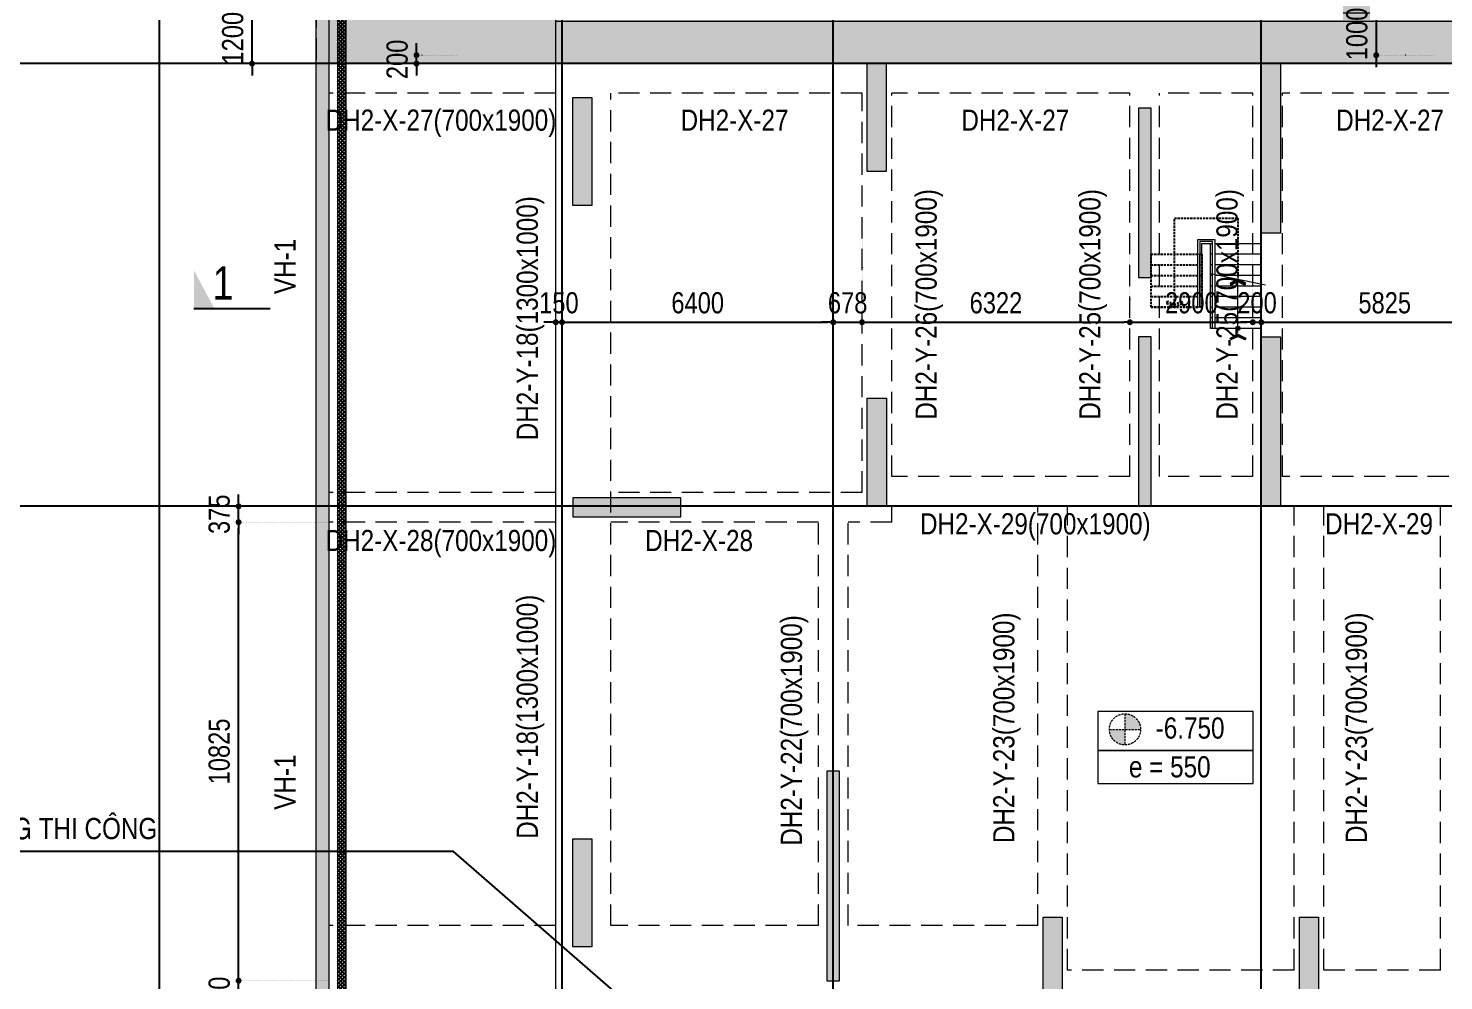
# Model space of a CAD drawing. Header units: millimetres. Extents: x 2356525 to 2927188, y -665534 to -417818.
# Drawn here: x 2727843 to 2761243, y -608931 to -586447 of the extents above; entities that cross this region are included whole.
import ezdxf
from ezdxf.enums import TextEntityAlignment as Align

# ---------------------------------------------------------------- set-up
doc = ezdxf.new("R2010")
doc.units = ezdxf.units.MM
doc.header["$LTSCALE"] = 200
doc.header["$MEASUREMENT"] = 0
for name, pattern in [('$0$CHG_XX_Damsan_Ham 2$0$HIDDEN', [0.375, 0.25, -0.125]), ('$0$HIDDEN', [0.375, 0.25, -0.125]), ('$1$HIDDEN', [0.375, 0.25, -0.125]), ('CHG_XX_Cot_Ham 2$0$MB_Luoi truc$0$HTT Hidden 21', [3, 2, -1]), ('CHG_XX_Damsan_Ham 2$0$CHG_XX_Damsan_Ham 2$0$HIDDEN', [0.375, 0.25, -0.125]), ('CHG_XX_Damsan_Ham 2$0$MB Ham 2$0$HIDDEN', [0.375, 0.25, -0.125]), ('CHG_XX_Luoi truc$0$MB_Luoi truc$0$Center101', [13, 10, -1, 1, -1]), ('DOT2', [0.125, 0, -0.125])]:
    doc.linetypes.add(name, pattern=pattern)
doc.layers.get('0').update_dxf_attribs({"lineweight": 9})
doc.layers.get('Defpoints').update_dxf_attribs({"color": 10, "lineweight": 0})
for name, color, linetype, lineweight in [("$0$'S_General_Hidden_1 Thin", 1, '$0$HIDDEN', 18), ('$0$CHG_XX_Damsan_Ham 2$0$DBAO', 3, 'Continuous', 13), ('$0$CHG_XX_Damsan_Ham 2$0$DMo', 9, '$0$CHG_XX_Damsan_Ham 2$0$HIDDEN', 9), ('$0$CHG_XX_Damsan_Ham 2$0$Start net bao', 3, 'Continuous', 18), ('$0$CHG_XX_Damsan_Ham 2$0$TTP-TEXT', 30, 'Continuous', 5), ("$1$'S_General_Hidden_1 Thin", 1, '$1$HIDDEN', 18), ('CHG_XX_Cot_Ham 2$0$NS-Pier-H2', 150, 'Continuous', 13), ('CHG_XX_Cot_Ham 2$0$NS-Pier-H2 @ 1', 150, 'Continuous', 13), ('CHG_XX_Cot_Ham 2$0$NS-Pier-H2 @ 150', 150, 'Continuous', 13), ("CHG_XX_Damsan_Ham 2$0$CHG_XX_Damsan_Ham 2$0$'S_General_Hidden_1 Thin", 1, 'CHG_XX_Damsan_Ham 2$0$CHG_XX_Damsan_Ham 2$0$HIDDEN', 18), ('CHG_XX_Damsan_Ham 2$0$CHG_XX_Damsan_Ham 2$0$CHG_XX_Damsan_Ham 2$0$Start net bao', 3, 'Continuous', 18), ('CHG_XX_Damsan_Ham 2$0$CHG_XX_Damsan_Ham 2$0$DBAO', 3, 'Continuous', 13), ('CHG_XX_Damsan_Ham 2$0$CHG_XX_Damsan_Ham 2$0$DTE-MEP-H-SLAB TEXT', 3, 'Continuous', 0), ('CHG_XX_Damsan_Ham 2$0$CHG_XX_Damsan_Ham 2$0$mach ngung thi cong', 6, 'Continuous', 13), ('CHG_XX_Damsan_Ham 2$0$CHG_XX_Damsan_Ham 2$0$Start hatch @ 1', 8, 'Continuous', 25), ('CHG_XX_Damsan_Ham 2$0$CHG_XX_Damsan_Ham 2$0$Start net bao', 3, 'Continuous', 18), ('CHG_XX_Damsan_Ham 2$0$HATCH', 57, 'Continuous', 9), ('CHG_XX_Damsan_Ham 2$0$mach ngung thi cong', 6, 'Continuous', 13), ('CHG_XX_Damsan_Ham 2$0$tam cap ram', 8, 'Continuous', 5), ('DBAO', 90, 'Continuous', 13), ('STICK', 1, 'Continuous', 9), ('TEXT P X', 1, 'Continuous', 9), ('TEXT P Y', 2, 'Continuous', 15)]:
    doc.layers.add(name, color=color, linetype=linetype, lineweight=lineweight)
for name, color, linetype in [('8', 8, 'Continuous'), ('CBC-S BEAM', 2, 'Continuous'), ('CBC-S TEXT 3.5', 10, 'Continuous'), ('CHG_XX_Cot_Ham 2$0$mb_cot tang 1-3$0$Concrete Line', 6, 'Continuous'), ("CHG_XX_Damsan_Ham 2$0$CHG_XX_Damsan_Ham 2$0$'S_General_Hatch_8", 8, 'Continuous'), ('CHG_XX_Damsan_Ham 2$0$MB Ham 2$0$Staircase', 30, 'Continuous'), ('CHG_XX_Luoi truc$0$Grid', 34, 'Continuous'), ('CHG_XX_Luoi truc$0$Grid Line', 251, 'CHG_XX_Luoi truc$0$MB_Luoi truc$0$Center101'), ('dim', 1, 'Continuous'), ('S-Notes', 2, 'Continuous')]:
    doc.layers.add(name, color=color, linetype=linetype)
doc.styles.add('$0$CHG_XX_Damsan_Ham 2$0$TTP-HelCon', font='')
doc.styles.add('CBC-DIM', font='arial.ttf', dxfattribs={"width": 0.8})
doc.styles.add('CHG_XX_Luoi truc$0$MB_Luoi truc$0$Grid A-F$0$VNI-HelveCB', font='')
doc.styles.add('MB_Luoi truc$0$Arial_C', font='arial.ttf', dxfattribs={"width": 0.8})
doc.styles.add('TTP-HelCon', font='')
doc.styles.get('$0$CHG_XX_Damsan_Ham 2$0$TTP-HelCon').set_extended_font_data('VNI-Helve-Condense')
doc.styles.get('CHG_XX_Luoi truc$0$MB_Luoi truc$0$Grid A-F$0$VNI-HelveCB').set_extended_font_data('VNI-Helve-Condense', bold=True)
doc.styles.get('TTP-HelCon').set_extended_font_data('VNI-Helve-Condense')
doc.dimstyles.new('200', dxfattribs={"dimscale": 200, "dimtxt": 2.5, "dimasz": 0.7, "dimexe": 0.0003, "dimexo": 0, "dimgap": 1, "dimtad": 1, "dimdec": 0, "dimzin": 12, "dimdsep": 46, "dimtxsty": 'MB_Luoi truc$0$Arial_C', "dimblk": 'MB_Luoi truc$0$_Dot', "dimcen": 0.5, "dimclrd": 256, "dimclre": 8, "dimclrt": 1, "dimadec": 0, "dimazin": 0, "dimtfac": 1, "dimtdec": 0, "dimtix": 1, "dimtmove": 2, "dimatfit": 3, "dimldrblk": 'MB_Luoi truc$0$HTT Arrow 30', "dimfxl": 1, "dimtolj": 1, "dimtzin": 0, "dimlwe": -1, "dimarcsym": 0})
doc.dimstyles.new('TTP-100', dxfattribs={"dimscale": 100, "dimtxt": 2.5, "dimasz": 1, "dimexe": 1, "dimexo": 0, "dimgap": 0.09, "dimtad": 0, "dimdec": 4, "dimrnd": 1, "dimdsep": 46, "dimtxsty": 'TTP-HelCon', "dimblk": 'Stick', "dimcen": 0.09, "dimdle": 1.5, "dimclrd": 256, "dimclre": 256, "dimclrt": 7, "dimadec": 0, "dimazin": 0, "dimtfac": 1, "dimtdec": 4, "dimtix": 1, "dimtmove": 0, "dimatfit": 3, "dimfxl": 1, "dimtvp": 1, "dimtolj": 1, "dimtzin": 0, "dimlwd": -1, "dimlwe": -1, "dimarcsym": 1})

# ---------------------------------------------------------------- blocks, each defined once
blk = doc.blocks.new('bubtail')
at = {"color": 2, "linetype": 'Continuous'}
for q in [(-10, 0), (-2.68, 0)]:
    blk.add_line((0, 0), q, dxfattribs=at)
blk.add_solid([(0, 0), (0, -5.03), (-2.68, 0)], dxfattribs=at)
blk = doc.blocks.new('CAT')
at = {"layer": 'S-Notes', "color": 2, "linetype": 'Continuous', "ltscale": 200, "xscale": 16, "yscale": 16, "zscale": 16, "rotation": 180}
blk.add_blockref('bubtail', (1917043.7, -792608.2), dxfattribs=at)
at = {"layer": 'CBC-S TEXT 3.5', "style": 'CBC-DIM', "width": 0.8}
blk.add_attdef('1', (1917092.6, -792591.3), '', height=70, dxfattribs=at)
blk = doc.blocks.new('Stick')
at = {"layer": 'STICK'}
h = blk.add_hatch(color=256, dxfattribs=at)
edge = h.paths.add_edge_path()
edge.add_line((0.3, 0.5), (-0.5, -0.3))
edge.add_arc((-0.4, -0.4), 0.141, 135, 315)
edge.add_line((-0.3, -0.5), (0.5, 0.3))
edge.add_arc((0.4, 0.4), 0.141, 315, 495)
blk.add_line((1, 0), (-1, 0), dxfattribs=at)
blk.add_lwpolyline([(0.3, 0.5), (-0.5, -0.3, 1), (-0.3, -0.5), (0.5, 0.3, 1), (0.3, 0.5, 1)], format="xyb", dxfattribs=at)
blk = doc.blocks.new('*U864')
at = {"layer": 'CHG_XX_Cot_Ham 2$0$NS-Pier-H2 @ 1'}
h = blk.add_hatch(color=256, dxfattribs=at)
h.dxf.hatch_style = 1
h.paths.add_polyline_path([(450, 0), (0, 0), (0, -2550), (450, -2550)])
at = {"layer": 'CHG_XX_Cot_Ham 2$0$NS-Pier-H2 @ 150'}
h = blk.add_hatch(color=256, dxfattribs=at)
h.dxf.hatch_style = 1
h.paths.add_polyline_path([(450, 0), (0, 0), (0, -2550), (450, -2550)])
blk = doc.blocks.new('CHG_XX_Cot_Ham 2$0$Block A_C450x2250')
at = {"layer": 'CHG_XX_Cot_Ham 2$0$NS-Pier-H2'}
blk.add_lwpolyline([(450, -2550), (0, -2550), (0, 0), (450, 0)], close=True, dxfattribs=at)
blk.add_blockref('*U864', (0, 0), dxfattribs=at)
blk = doc.blocks.new('CHG_XX_Cot_Ham 2$0$Block A_C4950x300')
at = {"layer": 'CHG_XX_Cot_Ham 2$0$NS-Pier-H2'}
h = blk.add_hatch(color=256, dxfattribs=at)
h.dxf.hatch_style = 1
h.paths.add_polyline_path([(4950, -300), (4950, 0), (0, 0), (0, -300)])
blk.add_lwpolyline([(4950, -300), (4950, 0), (0, 0), (0, -300)], close=True, dxfattribs=at)
blk = doc.blocks.new('CHG_XX_Cot_Ham 2$0$300x9400')
at = {"layer": 'CHG_XX_Cot_Ham 2$0$NS-Pier-H2'}
h = blk.add_hatch(color=5, dxfattribs=at)
h.dxf.hatch_style = 1
h.paths.add_polyline_path([(0, -4000), (300, -4000), (300, 0), (0, 0)])
h.paths.add_polyline_path([(300, -5400), (0, -5400), (0, -9400), (300, -9400)])
for points in [[(300, 0), (0, 0), (0, -4000), (300, -4000)], [(300, -5400), (0, -5400), (0, -9400), (300, -9400)]]:
    blk.add_lwpolyline(points, close=True, dxfattribs=at)
blk = doc.blocks.new('CHG_XX_Cot_Ham 2$0$Block A_C10450x300')
at = {"layer": 'CHG_XX_Cot_Ham 2$0$NS-Pier-H2'}
h = blk.add_hatch(color=256, dxfattribs=at)
h.dxf.hatch_style = 1
h.paths.add_polyline_path([(6450, 0), (6450, -450), (10450, -450), (10450, 0)])
h.paths.add_polyline_path([(4000, -450), (4000, 0), (0, 0), (0, -450)])
for points in [[(0, 0), (4000, 0), (4000, -450), (0, -450)], [(6450, 0), (10450, 0), (10450, -450), (6450, -450)]]:
    blk.add_lwpolyline(points, close=True, dxfattribs=at)
blk = doc.blocks.new('*U835')
at = {"layer": 'CHG_XX_Luoi truc$0$Grid Line'}
blk.add_line((0, 0), (0, 608), dxfattribs=at)
at = {"layer": 'CHG_XX_Luoi truc$0$Grid', "lineweight": -2, "style": 'CHG_XX_Luoi truc$0$MB_Luoi truc$0$Grid A-F$0$VNI-HelveCB'}
for tag, p in [('GRIDSUB', (0, 617)), ('GRID', (0, -9))]:
    blk.add_attdef(tag, text='', height=5, dxfattribs=at).set_placement(p, align=Align.MIDDLE)
blk = doc.blocks.new('*U837')
at = {"layer": 'CHG_XX_Luoi truc$0$Grid Line'}
blk.add_line((0, 0), (0, 438), dxfattribs=at)
at = {"layer": 'CHG_XX_Luoi truc$0$Grid', "lineweight": -2, "style": 'CHG_XX_Luoi truc$0$MB_Luoi truc$0$Grid A-F$0$VNI-HelveCB'}
for tag, p in [('GRIDSUB', (0, 447)), ('GRID', (0, -9))]:
    blk.add_attdef(tag, text='', height=5, dxfattribs=at).set_placement(p, align=Align.MIDDLE)
blk = doc.blocks.new('CHG_XX_Luoi truc')
at = {"layer": 'CHG_XX_Luoi truc$0$Grid', "xscale": 300, "yscale": 300, "zscale": 300}
for p in [(28650, -12747), (38150, -12747), (44550, -12747), (54650, -12747)]:
    blk.add_blockref('*U835', p, dxfattribs=at)
at = {"layer": 'CHG_XX_Luoi truc$0$Grid', "xscale": 300.0000000000013, "yscale": 300.0000000000013, "zscale": 300.0000000000013, "rotation": 90}
for p in [(110703, 22700), (110703, 12250)]:
    blk.add_blockref('*U837', p, dxfattribs=at)
blk = doc.blocks.new('CHG_XX_Cot_Ham 2')
at = {"layer": 'CHG_XX_Cot_Ham 2$0$NS-Pier-H2'}
h = blk.add_hatch(color=256, dxfattribs=at)
h.dxf.hatch_style = 1
h.paths.add_polyline_path([(99639.2, 163400), (-10900, 163400), (-10900, 85450), (-300, 85450), (-300, 84050), (32350, 84050), (32350, -9000), (103575.5, -9000), (106050, -6022), (106050, 158254.3)])
h.paths.add_polyline_path([(99533.7, 163100), (105750, 158110.4), (105750, 90450), (105650, 90450), (105750, 90450), (105750, 13850), (105750, 13722.3), (105750, -5913.6), (103434.7, -8700), (93599.8, -8700), (93299.8, -8700), (32650, -8700), (32650, 84350), (0, 84350), (0, 85750), (-10600, 85750), (-10600, 163100), (93600, 163100)], flags=16)
for p, q in [((32650, -8700), (32650, 84350)), ((32350, -9000), (32350, 84050))]:
    blk.add_line(p, q, dxfattribs=at)
at = {"layer": 'CHG_XX_Cot_Ham 2$0$NS-Pier-H2', "linetype": 'CHG_XX_Cot_Ham 2$0$MB_Luoi truc$0$HTT Hidden 21'}
blk.add_lwpolyline([(99639.2, 163400), (106050, 158254.3), (106050, -6022), (103575.5, -9000), (32350, -9000), (32350, 84050), (-300, 84050), (-300, 85450), (-10900, 85450), (-10900, 163400)], close=True, dxfattribs=at)
at = {"layer": 'CHG_XX_Cot_Ham 2$0$mb_cot tang 1-3$0$Concrete Line'}
blk.add_blockref('CHG_XX_Cot_Ham 2$0$300x9400', (51750, 21650), dxfattribs=at)
at = {"layer": 'CHG_XX_Cot_Ham 2$0$NS-Pier-H2'}
for name, p in [('CHG_XX_Luoi truc', (0, 0)), ('CHG_XX_Cot_Ham 2$0$Block A_C450x2250', (45350, 22700)), ('CHG_XX_Cot_Ham 2$0$Block A_C450x2250', (38400, 21900)), ('CHG_XX_Cot_Ham 2$0$Block A_C450x2250', (45352.5, 14800)), ('CHG_XX_Cot_Ham 2$0$Block A_C450x2250', (38400, 4400)), ('CHG_XX_Cot_Ham 2$0$Block A_C450x2250', (49500, 2550)), ('CHG_XX_Cot_Ham 2$0$Block A_C450x2250', (55550, 2550))]:
    blk.add_blockref(name, p, dxfattribs=at)
at = {"layer": 'CHG_XX_Cot_Ham 2$0$NS-Pier-H2', "rotation": 90}
for name, p in [('CHG_XX_Cot_Ham 2$0$Block A_C10450x300', (54650, 12250)), ('CHG_XX_Cot_Ham 2$0$Block A_C4950x300', (44400, 1050))]:
    blk.add_blockref(name, p, dxfattribs=at)
at = {"layer": 'CHG_XX_Cot_Ham 2$0$NS-Pier-H2', "xscale": -1, "rotation": 90}
blk.add_blockref('CHG_XX_Cot_Ham 2$0$Block A_C450x2250', (38400, 12450), dxfattribs=at)
blk = doc.blocks.new('$0$CHG_XX_Damsan_Ham 2$0$KHS')
at = {"layer": '$0$CHG_XX_Damsan_Ham 2$0$DMo'}
h = blk.add_hatch(color=256, dxfattribs=at)
h.dxf.hatch_style = 1
h.paths.add_polyline_path([(1018, -704, 0.414214), (650, -335), (650, -704)])
h.paths.add_polyline_path([(650, -1072), (650, -704), (281, -704, 0.414214)])
at = {"layer": '$0$CHG_XX_Damsan_Ham 2$0$DBAO'}
for points in [[(10, -284), (10, -1200), (3676, -1200), (3676, -284)], [(10, -1200), (10, -1985), (3676, -1985), (3676, -1200)]]:
    blk.add_lwpolyline(points, close=True, dxfattribs=at)
at = {"layer": '$0$CHG_XX_Damsan_Ham 2$0$DMo'}
for p, q in [((650, -335), (650, -1072)), ((281, -704), (1018, -704))]:
    blk.add_line(p, q, dxfattribs=at)
blk.add_circle((650, -704), 368, dxfattribs=at)
at = {"layer": '$0$CHG_XX_Damsan_Ham 2$0$TTP-TEXT', "style": '$0$CHG_XX_Damsan_Ham 2$0$TTP-HelCon'}
for s, p in [(' -6.750', (1216, -923)), ('e = 550', (743, -1839))]:
    blk.add_text(s, height=500, dxfattribs=at).set_placement(p)
blk = doc.blocks.new('MB_Luoi truc$0$_Dot')
at = {"color": 0, "linetype": 'ByBlock', "lineweight": -2}
blk.add_line((-0.5, 0), (-1, 0), dxfattribs=at)
at = {"color": 0, "linetype": 'ByBlock', "const_width": 0.5}
blk.add_lwpolyline([(-0.25, 0, 1), (0.25, 0, 1)], format="xyb", close=True, dxfattribs=at)
blk = doc.blocks.new('*D105')
at = {"layer": 'Defpoints', "color": 0, "transparency": 16777216}
for p in [(2732805, -608931), (2734939, -608931), (2734639, -609981)]:
    blk.add_point(p, dxfattribs=at)
at = {"layer": 'dim', "lineweight": -2, "transparency": 16777216}
for p, q in [((2732805, -608791), (2732805, -608651)), ((2732805, -609981), (2732805, -608931)), ((2732805, -610121), (2732805, -610261))]:
    blk.add_line(p, q, dxfattribs=at)
at = {"layer": 'dim', "color": 8, "linetype": 'DOT2', "transparency": 16777216}
for p, q in [((2734939, -608931), (2732805, -608931)), ((2734639, -609981), (2732805, -609981))]:
    blk.add_line(p, q, dxfattribs=at)
at = {"layer": 'dim', "lineweight": -2, "transparency": 16777216, "xscale": 140, "yscale": 140, "zscale": 140}
for p, rotation in [((2732805, -608931), 270), ((2732805, -609981), 90)]:
    blk.add_blockref('MB_Luoi truc$0$_Dot', p, dxfattribs=dict(at, rotation=rotation))
at = {"layer": 'dim', "color": 1, "transparency": 16777216, "insert": (2732350, -609456), "char_height": 500, "attachment_point": 5, "rotation": 90, "style": 'MB_Luoi truc$0$Arial_C'}
blk.add_mtext('\\A1;1050', dxfattribs=at)
blk = doc.blocks.new('MB_Luoi truc$0$HTT Arrow 30')
blk.add_hatch(color=256).paths.add_polyline_path([(-2.5, 0.375), (-2.5, -0.375), (0, 0)])
at = {"color": 0, "linetype": 'ByBlock', "lineweight": -2}
for p, q in [((0, 0), (-2.5, 0.375)), ((-2.5, -0.375), (-2.5, 0.375)), ((0, 0), (-2.5, -0.375))]:
    blk.add_line(p, q, dxfattribs=at)
blk = doc.blocks.new('*D147')
at = {"layer": 'Defpoints', "color": 0, "transparency": 16777216}
for p in [(2740290, -591722), (2740439, -591722), (2740439, -593386)]:
    blk.add_point(p, dxfattribs=at)
at = {"layer": 'dim', "color": 8, "linetype": 'DOT2', "transparency": 16777216}
for p, q in [((2740290, -591722), (2740290, -593386)), ((2740439, -591722), (2740439, -593386))]:
    blk.add_line(p, q, dxfattribs=at)
at = {"layer": 'dim', "lineweight": -2, "transparency": 16777216}
for p, q in [((2740150, -593386), (2740010, -593386)), ((2740290, -593386), (2740439, -593386)), ((2740579, -593386), (2740719, -593386))]:
    blk.add_line(p, q, dxfattribs=at)
at = {"layer": 'dim', "lineweight": -2, "transparency": 16777216, "xscale": 140, "yscale": 140, "zscale": 140}
blk.add_blockref('MB_Luoi truc$0$_Dot', (2740290, -593386), dxfattribs=at)
at = {"layer": 'dim', "lineweight": -2, "transparency": 16777216, "xscale": 140, "yscale": 140, "zscale": 140, "rotation": 180}
blk.add_blockref('MB_Luoi truc$0$_Dot', (2740439, -593386), dxfattribs=at)
at = {"layer": 'dim', "color": 1, "transparency": 16777216, "insert": (2740364, -592930), "char_height": 500, "attachment_point": 5, "style": 'MB_Luoi truc$0$Arial_C'}
blk.add_mtext('\\A1;150', dxfattribs=at)
blk = doc.blocks.new('*D148')
at = {"layer": 'Defpoints', "color": 0, "transparency": 16777216}
for p in [(2746839, -591498), (2740439, -591722), (2746839, -593386)]:
    blk.add_point(p, dxfattribs=at)
at = {"layer": 'dim', "color": 8, "linetype": 'DOT2', "transparency": 16777216}
for p, q in [((2746839, -591498), (2746839, -593386)), ((2740439, -591722), (2740439, -593386))]:
    blk.add_line(p, q, dxfattribs=at)
at = {"layer": 'dim', "lineweight": -2, "transparency": 16777216}
blk.add_line((2740579, -593386), (2746699, -593386), dxfattribs=at)
at = {"layer": 'dim', "lineweight": -2, "transparency": 16777216, "xscale": 140, "yscale": 140, "zscale": 140, "rotation": 180}
blk.add_blockref('MB_Luoi truc$0$_Dot', (2740439, -593386), dxfattribs=at)
at = {"layer": 'dim', "lineweight": -2, "transparency": 16777216, "xscale": 140, "yscale": 140, "zscale": 140}
blk.add_blockref('MB_Luoi truc$0$_Dot', (2746839, -593386), dxfattribs=at)
at = {"layer": 'dim', "color": 1, "transparency": 16777216, "insert": (2743639, -592930), "char_height": 500, "attachment_point": 5, "style": 'MB_Luoi truc$0$Arial_C'}
blk.add_mtext('\\A1;6400', dxfattribs=at)
blk = doc.blocks.new('*D149')
at = {"layer": 'Defpoints', "color": 0, "transparency": 16777216}
for p in [(2746839, -591498), (2747517, -591345), (2747517, -593386)]:
    blk.add_point(p, dxfattribs=at)
at = {"layer": 'dim', "color": 8, "linetype": 'DOT2', "transparency": 16777216}
for p, q in [((2746839, -591498), (2746839, -593386)), ((2747517, -591345), (2747517, -593386))]:
    blk.add_line(p, q, dxfattribs=at)
at = {"layer": 'dim', "lineweight": -2, "transparency": 16777216}
for p, q in [((2746699, -593386), (2746559, -593386)), ((2746839, -593386), (2747517, -593386)), ((2747657, -593386), (2747797, -593386))]:
    blk.add_line(p, q, dxfattribs=at)
at = {"layer": 'dim', "lineweight": -2, "transparency": 16777216, "xscale": 140, "yscale": 140, "zscale": 140}
blk.add_blockref('MB_Luoi truc$0$_Dot', (2746839, -593386), dxfattribs=at)
at = {"layer": 'dim', "lineweight": -2, "transparency": 16777216, "xscale": 140, "yscale": 140, "zscale": 140, "rotation": 180}
blk.add_blockref('MB_Luoi truc$0$_Dot', (2747517, -593386), dxfattribs=at)
at = {"layer": 'dim', "color": 1, "transparency": 16777216, "insert": (2747178, -592930), "char_height": 500, "attachment_point": 5, "style": 'MB_Luoi truc$0$Arial_C'}
blk.add_mtext('\\A1;678', dxfattribs=at)
blk = doc.blocks.new('*D150')
at = {"layer": 'Defpoints', "color": 0, "transparency": 16777216}
for p in [(2747517, -591345), (2753839, -591498), (2753839, -593386)]:
    blk.add_point(p, dxfattribs=at)
at = {"layer": 'dim', "color": 8, "linetype": 'DOT2', "transparency": 16777216}
for p, q in [((2747517, -591345), (2747517, -593386)), ((2753839, -591498), (2753839, -593386))]:
    blk.add_line(p, q, dxfattribs=at)
at = {"layer": 'dim', "lineweight": -2, "transparency": 16777216}
blk.add_line((2747657, -593386), (2753699, -593386), dxfattribs=at)
at = {"layer": 'dim', "lineweight": -2, "transparency": 16777216, "xscale": 140, "yscale": 140, "zscale": 140, "rotation": 180}
blk.add_blockref('MB_Luoi truc$0$_Dot', (2747517, -593386), dxfattribs=at)
at = {"layer": 'dim', "lineweight": -2, "transparency": 16777216, "xscale": 140, "yscale": 140, "zscale": 140}
blk.add_blockref('MB_Luoi truc$0$_Dot', (2753839, -593386), dxfattribs=at)
at = {"layer": 'dim', "color": 1, "transparency": 16777216, "insert": (2750678, -592930), "char_height": 500, "attachment_point": 5, "style": 'MB_Luoi truc$0$Arial_C'}
blk.add_mtext('\\A1;6322', dxfattribs=at)
blk = doc.blocks.new('*D151')
at = {"layer": 'Defpoints', "color": 0, "transparency": 16777216}
for p in [(2753839, -591498), (2756739, -591498), (2756739, -593386)]:
    blk.add_point(p, dxfattribs=at)
at = {"layer": 'dim', "color": 8, "linetype": 'DOT2', "transparency": 16777216}
for p, q in [((2753839, -591498), (2753839, -593386)), ((2756739, -591498), (2756739, -593386))]:
    blk.add_line(p, q, dxfattribs=at)
at = {"layer": 'dim', "lineweight": -2, "transparency": 16777216}
blk.add_line((2753979, -593386), (2756599, -593386), dxfattribs=at)
at = {"layer": 'dim', "lineweight": -2, "transparency": 16777216, "xscale": 140, "yscale": 140, "zscale": 140, "rotation": 180}
blk.add_blockref('MB_Luoi truc$0$_Dot', (2753839, -593386), dxfattribs=at)
at = {"layer": 'dim', "lineweight": -2, "transparency": 16777216, "xscale": 140, "yscale": 140, "zscale": 140}
blk.add_blockref('MB_Luoi truc$0$_Dot', (2756739, -593386), dxfattribs=at)
at = {"layer": 'dim', "color": 1, "transparency": 16777216, "insert": (2755289, -592930), "char_height": 500, "attachment_point": 5, "style": 'MB_Luoi truc$0$Arial_C'}
blk.add_mtext('\\A1;2900', dxfattribs=at)
blk = doc.blocks.new('*D152')
at = {"layer": 'Defpoints', "color": 0, "transparency": 16777216}
for p in [(2756739, -591498), (2756939, -591760), (2756939, -593386)]:
    blk.add_point(p, dxfattribs=at)
at = {"layer": 'dim', "color": 8, "linetype": 'DOT2', "transparency": 16777216}
for p, q in [((2756739, -591498), (2756739, -593386)), ((2756939, -591760), (2756939, -593386))]:
    blk.add_line(p, q, dxfattribs=at)
at = {"layer": 'dim', "lineweight": -2, "transparency": 16777216}
for p, q in [((2756599, -593386), (2756459, -593386)), ((2756739, -593386), (2756939, -593386)), ((2757079, -593386), (2757219, -593386))]:
    blk.add_line(p, q, dxfattribs=at)
at = {"layer": 'dim', "lineweight": -2, "transparency": 16777216, "xscale": 140, "yscale": 140, "zscale": 140}
blk.add_blockref('MB_Luoi truc$0$_Dot', (2756739, -593386), dxfattribs=at)
at = {"layer": 'dim', "lineweight": -2, "transparency": 16777216, "xscale": 140, "yscale": 140, "zscale": 140, "rotation": 180}
blk.add_blockref('MB_Luoi truc$0$_Dot', (2756939, -593386), dxfattribs=at)
at = {"layer": 'dim', "color": 1, "transparency": 16777216, "insert": (2756839, -592930), "char_height": 500, "attachment_point": 5, "style": 'MB_Luoi truc$0$Arial_C'}
blk.add_mtext('\\A1;200', dxfattribs=at)
blk = doc.blocks.new('*D153')
at = {"layer": 'Defpoints', "color": 0, "transparency": 16777216}
for p in [(2756939, -591760), (2762764, -591607), (2762764, -593386)]:
    blk.add_point(p, dxfattribs=at)
at = {"layer": 'dim', "color": 8, "linetype": 'DOT2', "transparency": 16777216}
for p, q in [((2756939, -591760), (2756939, -593386)), ((2762764, -591607), (2762764, -593386))]:
    blk.add_line(p, q, dxfattribs=at)
at = {"layer": 'dim', "lineweight": -2, "transparency": 16777216}
blk.add_line((2757079, -593386), (2762624, -593386), dxfattribs=at)
at = {"layer": 'dim', "lineweight": -2, "transparency": 16777216, "xscale": 140, "yscale": 140, "zscale": 140, "rotation": 180}
blk.add_blockref('MB_Luoi truc$0$_Dot', (2756939, -593386), dxfattribs=at)
at = {"layer": 'dim', "lineweight": -2, "transparency": 16777216, "xscale": 140, "yscale": 140, "zscale": 140}
blk.add_blockref('MB_Luoi truc$0$_Dot', (2762764, -593386), dxfattribs=at)
at = {"layer": 'dim', "color": 1, "transparency": 16777216, "insert": (2759852, -592930), "char_height": 500, "attachment_point": 5, "style": 'MB_Luoi truc$0$Arial_C'}
blk.add_mtext('\\A1;5825', dxfattribs=at)
blk = doc.blocks.new('*D340')
at = {"layer": 'Defpoints', "color": 0, "transparency": 16777216}
for p in [(2732805, -598106), (2734939, -598106), (2734939, -608931)]:
    blk.add_point(p, dxfattribs=at)
at = {"layer": 'dim', "color": 8, "linetype": 'DOT2', "transparency": 16777216}
for p, q in [((2734939, -598106), (2732805, -598106)), ((2734939, -608931), (2732805, -608931))]:
    blk.add_line(p, q, dxfattribs=at)
at = {"layer": 'dim', "lineweight": -2, "transparency": 16777216}
blk.add_line((2732805, -608791), (2732805, -598246), dxfattribs=at)
at = {"layer": 'dim', "lineweight": -2, "transparency": 16777216, "xscale": 140, "yscale": 140, "zscale": 140}
for p, rotation in [((2732805, -598106), 90), ((2732805, -608931), 270)]:
    blk.add_blockref('MB_Luoi truc$0$_Dot', p, dxfattribs=dict(at, rotation=rotation))
at = {"layer": 'dim', "color": 1, "transparency": 16777216, "insert": (2732350, -603519), "char_height": 500, "attachment_point": 5, "rotation": 90, "style": 'MB_Luoi truc$0$Arial_C'}
blk.add_mtext('\\A1;10825', dxfattribs=at)
blk = doc.blocks.new('*D341')
at = {"layer": 'Defpoints', "color": 0, "transparency": 16777216}
for p in [(2732805, -597731), (2734939, -597731), (2734939, -598106)]:
    blk.add_point(p, dxfattribs=at)
at = {"layer": 'dim', "lineweight": -2, "transparency": 16777216}
for p, q in [((2732805, -597591), (2732805, -597451)), ((2732805, -598106), (2732805, -597731)), ((2732805, -598246), (2732805, -598386))]:
    blk.add_line(p, q, dxfattribs=at)
at = {"layer": 'dim', "color": 8, "linetype": 'DOT2', "transparency": 16777216}
for p, q in [((2734939, -597731), (2732805, -597731)), ((2734939, -598106), (2732805, -598106))]:
    blk.add_line(p, q, dxfattribs=at)
at = {"layer": 'dim', "lineweight": -2, "transparency": 16777216, "xscale": 140, "yscale": 140, "zscale": 140}
for p, rotation in [((2732805, -597731), 270), ((2732805, -598106), 90)]:
    blk.add_blockref('MB_Luoi truc$0$_Dot', p, dxfattribs=dict(at, rotation=rotation))
at = {"layer": 'dim', "color": 1, "transparency": 16777216, "insert": (2732350, -597919), "char_height": 500, "attachment_point": 5, "rotation": 90, "style": 'MB_Luoi truc$0$Arial_C'}
blk.add_mtext('\\A1;375', dxfattribs=at)
blk = doc.blocks.new('*D401')
at = {"layer": 'Defpoints', "color": 0, "transparency": 16777216}
for p in [(2760882, -586081), (2759651, -587081), (2761016, -587081)]:
    blk.add_point(p, dxfattribs=at)
at = {"layer": 'dim', "lineweight": -2, "transparency": 16777216}
for p, q in [((2759651, -585941), (2759651, -585801)), ((2759651, -586081), (2759651, -587081)), ((2759651, -587221), (2759651, -587361))]:
    blk.add_line(p, q, dxfattribs=at)
at = {"layer": 'dim', "color": 8, "linetype": 'DOT2', "transparency": 16777216}
for p, q in [((2760882, -586081), (2759651, -586081)), ((2761016, -587081), (2759651, -587081))]:
    blk.add_line(p, q, dxfattribs=at)
at = {"layer": 'dim', "lineweight": -2, "transparency": 16777216, "xscale": 140, "yscale": 140, "zscale": 140}
for p, rotation in [((2759651, -586081), 270), ((2759651, -587081), 90)]:
    blk.add_blockref('MB_Luoi truc$0$_Dot', p, dxfattribs=dict(at, rotation=rotation))
at = {"layer": 'dim', "color": 1, "transparency": 16777216, "insert": (2759196, -586581), "char_height": 500, "attachment_point": 5, "rotation": 90, "style": 'MB_Luoi truc$0$Arial_C'}
blk.add_mtext('\\A1;1000', dxfattribs=at)
blk = doc.blocks.new('*D418')
at = {"layer": 'Defpoints', "color": 0, "transparency": 16777216}
for p in [(2733124, -586081), (2734939, -586081), (2734639, -587281)]:
    blk.add_point(p, dxfattribs=at)
at = {"layer": 'dim', "lineweight": -2, "transparency": 16777216}
for p, q in [((2733124, -585941), (2733124, -585801)), ((2733124, -587281), (2733124, -586081)), ((2733124, -587421), (2733124, -587561))]:
    blk.add_line(p, q, dxfattribs=at)
at = {"layer": 'dim', "color": 8, "linetype": 'DOT2', "transparency": 16777216}
for p, q in [((2734939, -586081), (2733124, -586081)), ((2734639, -587281), (2733124, -587281))]:
    blk.add_line(p, q, dxfattribs=at)
at = {"layer": 'dim', "lineweight": -2, "transparency": 16777216, "xscale": 140, "yscale": 140, "zscale": 140}
for p, rotation in [((2733124, -586081), 270), ((2733124, -587281), 90)]:
    blk.add_blockref('MB_Luoi truc$0$_Dot', p, dxfattribs=dict(at, rotation=rotation))
at = {"layer": 'dim', "color": 1, "transparency": 16777216, "insert": (2732668, -586681), "char_height": 500, "attachment_point": 5, "rotation": 90, "style": 'MB_Luoi truc$0$Arial_C'}
blk.add_mtext('\\A1;1200', dxfattribs=at)
blk = doc.blocks.new('$0$CHG_XX_Damsan_Ham 2$0$MB Ham 2$0$Arrow 60')
at = {"linetype": 'ByBlock', "lineweight": -2}
h = blk.add_hatch(color=0, dxfattribs=at)
h.paths.add_polyline_path([(1.88, 0.94), (1.65, 1.38), (0, 0.56), (-1.65, 1.38), (-1.88, 0.94), (0, 0)], flags=17)
h.paths.add_polyline_path([(1.65, 1.38), (1.88, 0.94), (0, 0), (-1.88, 0.94), (-1.65, 1.38), (0, 0.56)])
blk.add_hatch(color=0, dxfattribs=at).paths.add_polyline_path([(1.65, 1.38), (1.88, 0.94), (0, 0), (-1.88, 0.94), (-1.65, 1.38), (0, 0.56)])
at = {"color": 0, "linetype": 'ByBlock', "lineweight": -2}
blk.add_lwpolyline([(1.65, 1.38), (1.88, 0.94), (0, 0), (-1.88, 0.94), (-1.65, 1.38), (0, 0.56)], close=True, dxfattribs=at)
blk = doc.blocks.new('*D468')
at = {"layer": 'Defpoints', "color": 0, "transparency": 16777216}
for p in [(2737004, -587081), (2737962, -587081), (2737962, -587281)]:
    blk.add_point(p, dxfattribs=at)
at = {"layer": 'dim', "lineweight": -2, "transparency": 16777216}
for p, q in [((2737004, -586941), (2737004, -586801)), ((2737004, -587281), (2737004, -587081)), ((2737004, -587421), (2737004, -587561))]:
    blk.add_line(p, q, dxfattribs=at)
at = {"layer": 'dim', "color": 8, "linetype": 'DOT2', "transparency": 16777216}
for p, q in [((2737962, -587081), (2737004, -587081)), ((2737962, -587281), (2737004, -587281))]:
    blk.add_line(p, q, dxfattribs=at)
at = {"layer": 'dim', "lineweight": -2, "transparency": 16777216, "xscale": 140, "yscale": 140, "zscale": 140}
for p, rotation in [((2737004, -587081), 270), ((2737004, -587281), 90)]:
    blk.add_blockref('MB_Luoi truc$0$_Dot', p, dxfattribs=dict(at, rotation=rotation))
at = {"layer": 'dim', "color": 1, "transparency": 16777216, "insert": (2736549, -587181), "char_height": 500, "attachment_point": 5, "rotation": 90, "style": 'MB_Luoi truc$0$Arial_C'}
blk.add_mtext('\\A1;200', dxfattribs=at)
blk = doc.blocks.new('CHG_XX_Damsan_Ham 2$0$CHG_XX_Damsan_Ham 2$0$sdfsgdh')
at = {"layer": 'CHG_XX_Damsan_Ham 2$0$CHG_XX_Damsan_Ham 2$0$Start hatch @ 1', "ltscale": 0.5}
h = blk.add_hatch(dxfattribs=at)
h.set_pattern_fill('ANSI37', color=256, scale=500)
h.set_pattern_definition([(45, (273994.73, -8650), (-44.194174, 44.194174), []), (135, (273994.73, -8650), (-44.194174, -44.194174), [])])
h.paths.add_polyline_path([(43750, -126131), (43550, -126131), (43550, -167400), (43750, -167400), (43750, -167000), (45150, -167000), (45150, -169400), (45350, -169400), (45350, -170700), (45350, -166800), (43750, -166800)])
at = {"layer": 'CHG_XX_Damsan_Ham 2$0$CHG_XX_Damsan_Ham 2$0$DTE-MEP-H-SLAB TEXT', "color": 2, "ltscale": 0.5}
for p, q in [((43550, -125531), (43550, -167400)), ((43750, -126131), (43750, -166800))]:
    blk.add_line(p, q, dxfattribs=at)
blk = doc.blocks.new('CHG_XX_Damsan_Ham 2$0$MB Ham 2$0$Dot')
at = {"linetype": 'ByBlock', "lineweight": -2}
h = blk.add_hatch(color=0, dxfattribs=at)
edge = h.paths.add_edge_path()
edge.add_arc((0, 0), 0.5, 0, 360)
at = {"color": 0, "linetype": 'ByBlock', "lineweight": -2}
blk.add_line((0, -1), (0, 1), dxfattribs=at)
blk.add_circle((0, 0), 0.5, dxfattribs=at)
blk = doc.blocks.new('CHG_XX_Damsan_Ham 2$0$MB Ham 2$0$Arrow 60')
at = {"linetype": 'ByBlock', "lineweight": -2}
h = blk.add_hatch(color=0, dxfattribs=at)
h.paths.add_polyline_path([(1.88, 0.94), (1.65, 1.38), (0, 0.56), (-1.65, 1.38), (-1.88, 0.94), (0, 0)], flags=17)
h.paths.add_polyline_path([(1.65, 1.38), (1.88, 0.94), (0, 0), (-1.88, 0.94), (-1.65, 1.38), (0, 0.56)])
blk.add_hatch(color=0, dxfattribs=at).paths.add_polyline_path([(1.65, 1.38), (1.88, 0.94), (0, 0), (-1.88, 0.94), (-1.65, 1.38), (0, 0.56)])
at = {"color": 0, "linetype": 'ByBlock', "lineweight": -2}
blk.add_lwpolyline([(1.65, 1.38), (1.88, 0.94), (0, 0), (-1.88, 0.94), (-1.65, 1.38), (0, 0.56)], close=True, dxfattribs=at)
blk = doc.blocks.new('CHG_XX_Damsan_Ham 2$0$ArchStaireH2')
at = {"layer": 'CHG_XX_Damsan_Ham 2$0$MB Ham 2$0$Staircase', "color": 8, "linetype": 'CHG_XX_Damsan_Ham 2$0$MB Ham 2$0$HIDDEN'}
for p, q in [((39800, -123100), (40900, -123100)), ((39800, -123350), (40900, -123350)), ((39800, -123600), (40900, -123600)), ((39800, -123850), (40900, -123850)), ((39800, -124100), (40900, -124100))]:
    blk.add_line(p, q, dxfattribs=at)
for points in [[(40350, -124100), (40350, -122000), (41850, -122000), (41850, -123440)], [(40900, -124100), (39800, -124100), (39800, -122850), (41000, -122850), (41000, -124100), (40950, -124100)]]:
    blk.add_lwpolyline(points, dxfattribs=at)
blk.add_lwpolyline([(40185, -123962), (40163, -124006), (40350, -124100), (40538, -124006), (40515, -123962), (40350, -124044)], close=True, dxfattribs=at)
at = {"layer": 'CHG_XX_Damsan_Ham 2$0$tam cap ram'}
for p, q in [((40950, -122850), (40950, -124100)), ((41250, -122850), (41200, -122850)), ((42400, -122850), (41300, -122850)), ((40950, -123100), (41000, -123100)), ((41250, -123100), (41200, -123100)), ((42400, -123100), (41300, -123100)), ((40950, -123350), (41000, -123350)), ((41200, -123304), (42500, -123575)), ((41250, -123350), (41200, -123350)), ((42400, -123350), (41300, -123350)), ((41850, -124600), (41850, -123440)), ((40950, -123600), (41000, -123600)), ((40950, -123850), (41000, -123850)), ((41250, -123600), (41200, -123600)), ((41250, -123850), (41200, -123850)), ((42400, -123600), (41300, -123600)), ((42400, -123850), (41300, -123850)), ((40950, -124100), (41000, -124100)), ((41250, -124100), (41200, -124100)), ((42400, -124100), (41300, -124100)), ((41250, -124350), (41200, -124350)), ((42400, -124350), (41300, -124350))]:
    blk.add_line(p, q, dxfattribs=at)
for points in [[(41250, -123315), (41250, -122550), (40950, -122550), (40950, -124100), (40900, -124100), (40900, -122500), (41300, -122500), (41300, -123315)], [(40950, -124100), (40950, -122850), (41000, -122850), (41000, -124100)], [(41000, -122850), (41000, -122600), (41200, -122600)], [(41200, -123304), (41200, -122600), (41250, -122600)], [(41300, -122600), (42400, -122600), (42400, -123554)], [(42400, -123554), (42400, -124600), (41200, -124600), (41200, -123304)], [(41300, -123325), (41300, -124600), (41250, -124600), (41250, -123315)]]:
    blk.add_lwpolyline(points, dxfattribs=at)
for name, p, xscale, yscale, zscale, rotation in [('CHG_XX_Damsan_Ham 2$0$MB Ham 2$0$Arrow 60', (41850, -123440), -100.0000000000001, 100.0000000000001, 100, 179.9999999242676), ('CHG_XX_Damsan_Ham 2$0$MB Ham 2$0$Dot', (41850, -124600), 100.0000000000002, 100.0000000000002, 100.0000000000002, 359.9999999242676)]:
    blk.add_blockref(name, p, dxfattribs=dict(at, xscale=xscale, yscale=yscale, zscale=zscale, rotation=rotation))
blk = doc.blocks.new('CHG_XX_Damsan_Ham 2', base_point=(3089256, -609981))
at = {"layer": "CHG_XX_Damsan_Ham 2$0$CHG_XX_Damsan_Ham 2$0$'S_General_Hatch_8"}
h = blk.add_hatch(dxfattribs=at)
h.set_pattern_fill('CROSS', color=256, scale=2000)
edge = h.paths.add_edge_path()
edge.add_line((76750, 42625), (76750, 65250))
edge.add_line((76750, 65250), (76750, 65850))
edge.add_line((76750, 65850), (77900, 65850))
edge.add_line((77900, 65850), (77900, 89350))
edge.add_line((77900, 89350), (76850, 89350))
edge.add_line((76850, 89350), (76850, 90650))
edge.add_line((76850, 90650), (76852, 131950))
edge.add_line((76852, 131950), (51950, 131950))
edge.add_line((51950, 131950), (51950, 130600))
edge.add_line((51950, 130600), (22700, 130600))
edge.add_line((22700, 130600), (22700, 84050))
edge.add_line((22700, 84050), (32350, 84050))
edge.add_line((32350, 84050), (32350, 22700))
edge.add_line((32350, 22700), (76500, 22700))
edge.add_line((76500, 22700), (76500, 23518))
edge.add_line((76500, 23518), (76750, 23518))
edge.add_line((76750, 23518), (76750, 42625))
edge.add_line((76750, 42625), (76750, 43198))
at = {"layer": "CHG_XX_Damsan_Ham 2$0$CHG_XX_Damsan_Ham 2$0$'S_General_Hidden_1 Thin", "ltscale": 10}
for p, q in [((32350, 84050), (32350, 22700)), ((38000, 22700), (32650, 22700)), ((45178, 22700), (39300, 22700)), ((51550, 22700), (45928, 22700)), ((54450, 22700), (52250, 22700)), ((60700, 22700), (55150, 22700)), ((38000, 22000), (32650, 22000)), ((38000, 12575), (38000, 22000)), ((45228, 22000), (39300, 22000)), ((39300, 2350), (39300, 22000)), ((45228, 12575), (45228, 22000)), ((51550, 22000), (45928, 22000)), ((45928, 12950), (45928, 22000)), ((51550, 12950), (51550, 22000)), ((54450, 22000), (52250, 22000)), ((52250, 12950), (52250, 22000)), ((54450, 12950), (54450, 22000)), ((60575, 22000), (55150, 22000)), ((55150, 12950), (55150, 22000)), ((51550, 12950), (45928, 12950)), ((54450, 12950), (52250, 12950)), ((60575, 12950), (55150, 12950)), ((38000, 12575), (32650, 12575)), ((45228, 12575), (39300, 12575)), ((49375, 12250), (45928, 12250)), ((45928, 11875), (45928, 12250)), ((49375, 2350), (49375, 12250)), ((55425, 12250), (50075, 12250)), ((50075, 1300), (50075, 12250)), ((55425, 1300), (55425, 12250)), ((58875, 12250), (56125, 12250)), ((56125, 1300), (56125, 12250)), ((58875, 1300), (58875, 12250)), ((38000, 11875), (32650, 11875)), ((38000, 2350), (38000, 11875)), ((44200, 11875), (39300, 11875)), ((44200, 2350), (44200, 11875)), ((45928, 11875), (44900, 11875)), ((44900, 2350), (44900, 11875)), ((38000, 2350), (32650, 2350)), ((44200, 2350), (39300, 2350)), ((49375, 2350), (44900, 2350)), ((55425, 1300), (50075, 1300)), ((58875, 1300), (56125, 1300))]:
    blk.add_line(p, q, dxfattribs=at)
blk.add_lwpolyline([(32350, 22700), (76597, 22700), (76750, 24350), (76750, 32950), (76750, 40700), (76750, 65850), (77900, 65850)], dxfattribs=at)
at = {"layer": 'CHG_XX_Damsan_Ham 2$0$CHG_XX_Damsan_Ham 2$0$CHG_XX_Damsan_Ham 2$0$Start net bao'}
for points in [[(-10900, 163400), (99639, 163400), (106050, 158250), (106050, -6022), (103576, -9000), (32350, -9000), (32350, 84050), (-300, 84050)], [(93300, -8700), (32650, -8700), (32650, 84350), (0, 84350)]]:
    blk.add_lwpolyline(points, dxfattribs=at)
at = {"layer": 'CHG_XX_Damsan_Ham 2$0$CHG_XX_Damsan_Ham 2$0$mach ngung thi cong'}
blk.add_lwpolyline([(38000, 23700), (75851, 23700), (75851, 50950), (99650, 50950), (99650, -100), (38000, -100)], close=True, dxfattribs=at)
at = {"layer": 'CHG_XX_Damsan_Ham 2$0$CHG_XX_Damsan_Ham 2$0$Start net bao'}
for points in [[(-10900, 163400), (99639, 163400), (106050, 158250), (106050, -6022), (103576, -9000), (32350, -9000), (32350, 84050), (-300, 84050)], [(93300, -8700), (32650, -8700), (32650, 84350), (0, 84350)]]:
    blk.add_lwpolyline(points, dxfattribs=at)
at = {"layer": 'CHG_XX_Damsan_Ham 2$0$mach ngung thi cong'}
blk.add_lwpolyline([(38000, 23900), (75549, 23900), (75549, 50950), (99650, 50950), (99650, -100), (38000, -100)], close=True, dxfattribs=at)
at = {"layer": 'CHG_XX_Damsan_Ham 2$0$CHG_XX_Damsan_Ham 2$0$DBAO'}
blk.add_blockref('CHG_XX_Cot_Ham 2', (0, 0), dxfattribs=at)
at = {"layer": 'CHG_XX_Damsan_Ham 2$0$CHG_XX_Damsan_Ham 2$0$DTE-MEP-H-SLAB TEXT'}
blk.add_blockref('CHG_XX_Damsan_Ham 2$0$CHG_XX_Damsan_Ham 2$0$sdfsgdh', (-10700, 160900), dxfattribs=at)
at = {"layer": 'CHG_XX_Damsan_Ham 2$0$HATCH'}
for name, p in [('CHG_XX_Cot_Ham 2', (0, 0)), ('CHG_XX_Damsan_Ham 2$0$ArchStaireH2', (12250, 141050))]:
    blk.add_blockref(name, p, dxfattribs=at)

msp = doc.modelspace()

# ---------------------------------------------------------------- linework, layer by layer
at = {"layer": '$0$CHG_XX_Damsan_Ham 2$0$Start net bao'}
for points in [[(2691389.2, -446581), (2801928.4, -446581), (2808339.2, -451731), (2808339.2, -616003), (2805864.7, -618981), (2734639.2, -618981), (2734639.2, -525931), (2701989.2, -525931)], [(2795589, -618681), (2734939.2, -618681), (2734939.2, -525631), (2702289.2, -525631)]]:
    msp.add_lwpolyline(points, dxfattribs=at)

# ---------------------------------------------------------------- block references
at = {"layer": "$0$'S_General_Hidden_1 Thin", "ltscale": 10}
msp.add_blockref('$0$CHG_XX_Damsan_Ham 2$0$KHS', (2753072.6, -602293), dxfattribs=at)
at = {"layer": "$1$'S_General_Hidden_1 Thin", "linetype": 'Continuous', "ltscale": 1400, "xscale": 100, "yscale": 100, "zscale": 100, "rotation": 180}
msp.add_blockref('$0$CHG_XX_Damsan_Ham 2$0$MB Ham 2$0$Arrow 60', (2756389.2, -593666.4), dxfattribs=at)
msp.add_blockref('CHG_XX_Damsan_Ham 2', (5791545.2, -1219962))
at = {"layer": 'CBC-S BEAM'}
ref = msp.add_blockref('CAT', (-18834991.4, 8323780.7), dxfattribs=dict(at, xscale=11.25, yscale=11.25, zscale=11.25))
ref.add_attrib('1', '1', (2732192.8, -592854.3), dxfattribs={"layer": 'CBC-S TEXT 3.5', "height": 787.5, "style": 'CBC-DIM', "width": 0.8})
at = {"layer": 'DBAO'}
msp.add_blockref('CHG_XX_Cot_Ham 2', (2702289.2, -609981), dxfattribs=at)

# ---------------------------------------------------------------- texts
at = {"layer": 'TEXT P X', "style": 'TTP-HelCon'}
for s, p in [('DH2-X-27(700x1900)', (2734859.8, -588865.6)), ('DH2-X-27', (2743235.9, -588865.6)), ('DH2-X-27', (2749861.6, -588865.6)), ('DH2-X-27', (2758705.9, -588865.6)), ('DH2-X-29(700x1900)', (2748885, -598394.7)), ('DH2-X-29', (2758445.5, -598394.7)), ('DH2-X-28(700x1900)', (2734859.8, -598788.7)), ('DH2-X-28', (2742399.5, -598788.7)), ('MAÏCH NGÖØNG THI COÂNG', (2723923.3, -605589.1))]:
    msp.add_text(s, height=500, dxfattribs=at).set_placement(p)
for p in [(2734149.5, -592722.1), (2734149.5, -604896.2)]:
    msp.add_text('VH-1', height=500, rotation=90, dxfattribs=at).set_placement(p)
at = {"layer": 'TEXT P Y', "style": 'TTP-HelCon'}
for s, p in [('DH2-Y-18(1300x1000)', (2739867.9, -596172.5)), ('DH2-Y-26(700x1900)', (2749279.3, -595686.4)), ('DH2-Y-25(700x1900)', (2753143.9, -595686.4)), ('DH2-Y-25(700x1900)', (2756379.8, -595686.4)), ('DH2-Y-18(1300x1000)', (2739867.9, -605581.2)), ('DH2-Y-22(700x1900)', (2746100.7, -605745)), ('DH2-Y-23(700x1900)', (2751112.3, -605682.1)), ('DH2-Y-23(700x1900)', (2759430.8, -605682.1))]:
    msp.add_text(s, height=500, rotation=90, dxfattribs=at).set_placement(p)

# ---------------------------------------------------------------- dimensions: what is measured, and where the dimension line sits
at = {"layer": 'dim'}
for base, p1, p2, picture, middle in [((2733123.6, -586081), (2734639.2, -587281), (2734939.2, -586081), '*D418', (2732668.3, -586681)), ((2759651.1, -587081), (2760881.7, -586081), (2761015.8, -587081), '*D401', (2759195.8, -586581)), ((2737003.9, -587081), (2737962.5, -587281), (2737962.5, -587081), '*D468', (2736548.6, -587181)), ((2732805.2, -597731), (2734939.2, -598106), (2734939.2, -597731), '*D341', (2732349.7, -597918.5)), ((2732805.2, -598106), (2734939.2, -608931), (2734939.2, -598106), '*D340', (2732349.9, -603518.5)), ((2732805.2, -608931), (2734639.2, -609981), (2734939.2, -608931), '*D105', (2732349.9, -609456))]:
    dim = msp.add_linear_dim(base=base, p1=p1, p2=p2, angle=90, dimstyle='200', dxfattribs=at)
    dim.commit()
    dim.dimension.update_dxf_attribs({"geometry": picture, "text_midpoint": middle})
for base, p1, p2, picture, middle in [((2746839.2, -593385.7), (2740439.2, -591722.4), (2746839.2, -591498.2), '*D148', (2743639.2, -592930.4)), ((2747516.8, -593385.7), (2746839.2, -591498.2), (2747516.8, -591345.2), '*D149', (2747178, -592930.4)), ((2753839.2, -593385.7), (2747516.8, -591345.2), (2753839.2, -591498.2), '*D150', (2750678, -592930.2)), ((2756739.2, -593385.7), (2753839.2, -591498.2), (2756739.2, -591498.2), '*D151', (2755289.2, -592930.4)), ((2756939.2, -593385.7), (2756739.2, -591498.2), (2756939.2, -591759.6), '*D152', (2756839.2, -592930.4)), ((2740439.2093, -593385.6734), (2740289.6642, -591722.4013), (2740439.2093, -591722.4013), '*D147', (2740364.4368, -592930.3869)), ((2762764.2, -593385.7), (2756939.2, -591759.6), (2762764.2, -591606.6), '*D153', (2759851.7, -592930.4))]:
    dim = msp.add_linear_dim(base=base, p1=p1, p2=p2, dimstyle='200', dxfattribs=at)
    dim.commit()
    dim.dimension.update_dxf_attribs({"geometry": picture, "text_midpoint": middle})

# ---------------------------------------------------------------- leaders
at = {"layer": '8'}
msp.add_leader([(2742702.8, -610081), (2737878.2, -605877.3), (2723266.3, -605877.3)], dimstyle='TTP-100', override={"dimasz": 5, "dimgap": 0.09, "dimtad": 0, "dimfxl": 36}, dxfattribs=at)

doc.saveas('drawing.dxf')
